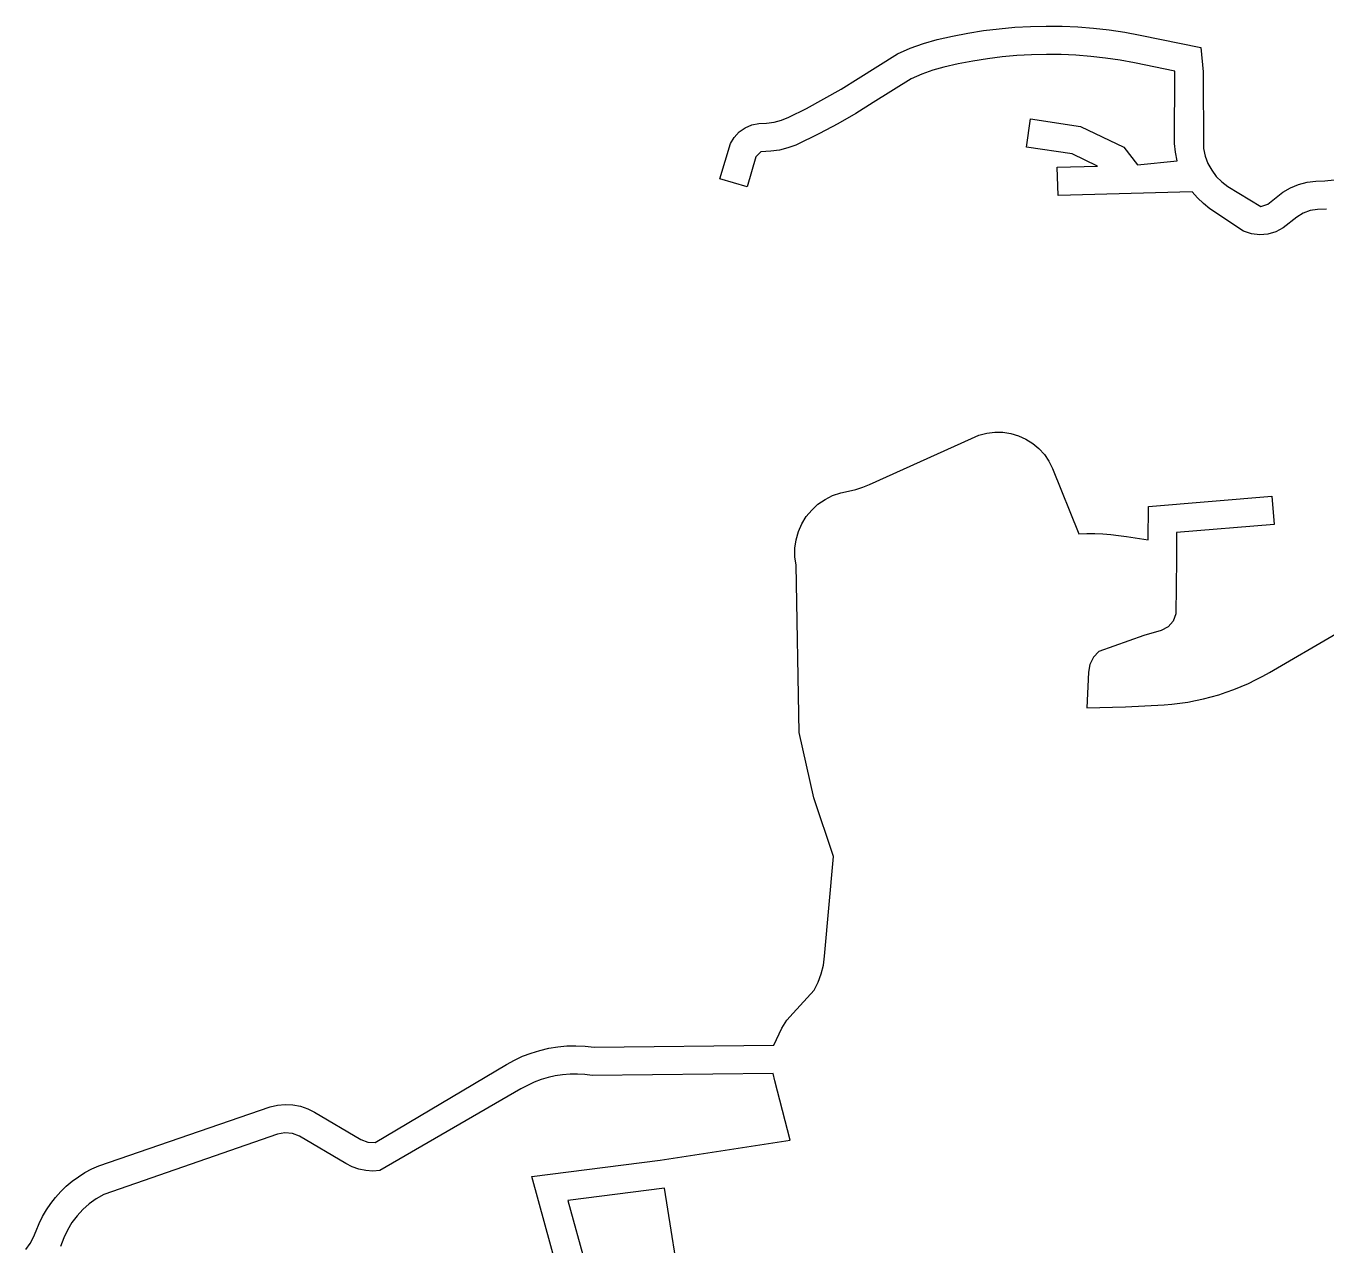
# Model space of a CAD drawing. Header units: millimetres. Extents: x 617751 to 636088, y 68402 to 77988.
# Drawn here: x 628659 to 628750.7, y 74066.6 to 74152.7 of the extents above; entities that cross this region are included whole.
import ezdxf

# ---------------------------------------------------------------- set-up
doc = ezdxf.new("R2010")
doc.units = ezdxf.units.MM
doc.header["$LTSCALE"] = 3
doc.header["$MEASUREMENT"] = 0
doc.layers.add('ALINHAMENTO PREDIAL', color=120, linetype='Continuous')

msp = doc.modelspace()

# ---------------------------------------------------------------- linework, layer by layer
at = {"layer": 'ALINHAMENTO PREDIAL'}
for points in [[(628750.786, 74139.737), (628750.143, 74139.722), (628749.625, 74139.641), (628749.134, 74139.459), (628748.69, 74139.182), (628747.733, 74138.425), (628747.217, 74138.144), (628746.655, 74137.975), (628746.069, 74137.927), (628745.487, 74138.002), (628744.933, 74138.196), (628742.562, 74139.773), (628742.106, 74140.131), (628741.688, 74140.533), (628741.31, 74140.973), (628731.846, 74140.699), (628731.788, 74142.698), (628734.624, 74142.78), (628732.838, 74143.639), (628729.611, 74144.122), (628729.907, 74146.1), (628733.432, 74145.572), (628736.487, 74144.104), (628737.448, 74142.862), (628740.243, 74143.144), (628740.119, 74143.753), (628740.06, 74144.372), (628740.074, 74149.483), (628737.246, 74150.053), (628736.22, 74150.242), (628735.187, 74150.396), (628734.149, 74150.515), (628733.109, 74150.599), (628732.066, 74150.647), (628731.022, 74150.659), (628729.978, 74150.636), (628728.935, 74150.577), (628727.895, 74150.483), (628726.859, 74150.353), (628725.828, 74150.189), (628724.803, 74149.989), (628723.786, 74149.755), (628723, 74149.533), (628722.229, 74149.262), (628721.477, 74148.942), (628718.811, 74147.255), (628717.567, 74146.492), (628716.302, 74145.765), (628715.017, 74145.074), (628713.344, 74144.255), (628712.771, 74144.055), (628712.182, 74143.912), (628711.581, 74143.828), (628710.882, 74143.795), (628710.522, 74143.439), (628709.903, 74141.318), (628707.983, 74141.878), (628708.732, 74144.361), (628708.992, 74144.805), (628709.34, 74145.185), (628709.759, 74145.484), (628710.231, 74145.69), (628710.735, 74145.792), (628711.266, 74145.81), (628711.807, 74145.877), (628712.336, 74146.014), (628712.841, 74146.219), (628714.095, 74146.848), (628715.33, 74147.513), (628716.546, 74148.211), (628717.741, 74148.945), (628720.514, 74150.7), (628721.421, 74151.093), (628722.353, 74151.426), (628723.304, 74151.696), (628724.387, 74151.945), (628725.479, 74152.158), (628726.577, 74152.334), (628727.681, 74152.471), (628728.789, 74152.572), (628729.899, 74152.634), (628731.011, 74152.659), (628732.123, 74152.646), (628733.234, 74152.595), (628734.343, 74152.506), (628735.448, 74152.379), (628736.548, 74152.215), (628737.642, 74152.014), (628741.916, 74151.152), (628742.09, 74149.433), (628742.104, 74144.008), (628742.227, 74143.476), (628742.422, 74142.967), (628742.685, 74142.488), (628743.011, 74142.051), (628743.394, 74141.662), (628743.827, 74141.33), (628746.154, 74139.927), (628746.641, 74140.104), (628747.704, 74140.935), (628748.24, 74141.248), (628748.814, 74141.485), (628749.414, 74141.643), (628750.031, 74141.719), (628750.673, 74141.733), (628751.33, 74141.816)], [(628750.786, 74139.737), (628750.143, 74139.722), (628749.625, 74139.641), (628749.134, 74139.459), (628748.69, 74139.182), (628747.733, 74138.425), (628747.217, 74138.144), (628746.655, 74137.975), (628746.069, 74137.927), (628745.487, 74138.002), (628744.933, 74138.196), (628742.562, 74139.773), (628742.106, 74140.131), (628741.688, 74140.533), (628741.31, 74140.973), (628731.846, 74140.699), (628731.788, 74142.698), (628734.624, 74142.78), (628732.838, 74143.639), (628729.611, 74144.122), (628729.907, 74146.1), (628733.432, 74145.572), (628736.487, 74144.104), (628737.448, 74142.862), (628740.243, 74143.144), (628740.119, 74143.753), (628740.06, 74144.372), (628740.074, 74149.483), (628737.246, 74150.053), (628736.22, 74150.242), (628735.187, 74150.396), (628734.149, 74150.515), (628733.109, 74150.599), (628732.066, 74150.647), (628731.022, 74150.659), (628729.978, 74150.636), (628728.935, 74150.577), (628727.895, 74150.483), (628726.859, 74150.353), (628725.828, 74150.189), (628724.803, 74149.989), (628723.786, 74149.755), (628723, 74149.533), (628722.229, 74149.262), (628721.477, 74148.942), (628718.811, 74147.255), (628717.567, 74146.492), (628716.302, 74145.765), (628715.017, 74145.074), (628713.344, 74144.255), (628712.771, 74144.055), (628712.182, 74143.912), (628711.581, 74143.828), (628710.882, 74143.795), (628710.522, 74143.439), (628709.903, 74141.318), (628707.983, 74141.878), (628708.732, 74144.361), (628708.992, 74144.805), (628709.34, 74145.185), (628709.759, 74145.484), (628710.231, 74145.69), (628710.735, 74145.792), (628711.266, 74145.81), (628711.807, 74145.877), (628712.336, 74146.014), (628712.841, 74146.219), (628714.095, 74146.848), (628715.33, 74147.513), (628716.546, 74148.211), (628717.741, 74148.945), (628720.514, 74150.7), (628721.421, 74151.093), (628722.353, 74151.426), (628723.304, 74151.696), (628724.387, 74151.945), (628725.479, 74152.158), (628726.577, 74152.334), (628727.681, 74152.471), (628728.789, 74152.572), (628729.899, 74152.634), (628731.011, 74152.659), (628732.123, 74152.646), (628733.234, 74152.595), (628734.343, 74152.506), (628735.448, 74152.379), (628736.548, 74152.215), (628737.642, 74152.014), (628741.916, 74151.152), (628742.09, 74149.433), (628742.104, 74144.008), (628742.227, 74143.476), (628742.422, 74142.967), (628742.685, 74142.488), (628743.011, 74142.051), (628743.394, 74141.662), (628743.827, 74141.33), (628746.154, 74139.927), (628746.641, 74140.104), (628747.704, 74140.935), (628748.24, 74141.248), (628748.814, 74141.485), (628749.414, 74141.643), (628750.031, 74141.719), (628750.673, 74141.733), (628751.33, 74141.816)], [(628750.786, 74139.737), (628750.143, 74139.722), (628749.625, 74139.641), (628749.134, 74139.459), (628748.69, 74139.182), (628747.733, 74138.425), (628747.217, 74138.144), (628746.655, 74137.975), (628746.069, 74137.927), (628745.487, 74138.002), (628744.933, 74138.196), (628742.562, 74139.773), (628742.106, 74140.131), (628741.688, 74140.533), (628741.31, 74140.973), (628731.846, 74140.699), (628731.788, 74142.698), (628734.624, 74142.78), (628732.838, 74143.639), (628729.611, 74144.122), (628729.907, 74146.1), (628733.432, 74145.572), (628736.487, 74144.104), (628737.448, 74142.862), (628740.243, 74143.144), (628740.119, 74143.753), (628740.06, 74144.372), (628740.074, 74149.483), (628737.246, 74150.053), (628736.22, 74150.242), (628735.187, 74150.396), (628734.149, 74150.515), (628733.109, 74150.599), (628732.066, 74150.647), (628731.022, 74150.659), (628729.978, 74150.636), (628728.935, 74150.577), (628727.895, 74150.483), (628726.859, 74150.353), (628725.828, 74150.189), (628724.803, 74149.989), (628723.786, 74149.755), (628723, 74149.533), (628722.229, 74149.262), (628721.477, 74148.942), (628718.811, 74147.255), (628717.567, 74146.492), (628716.302, 74145.765), (628715.017, 74145.074), (628713.344, 74144.255), (628712.771, 74144.055), (628712.182, 74143.912), (628711.581, 74143.828), (628710.882, 74143.795), (628710.522, 74143.439), (628709.903, 74141.318), (628707.983, 74141.878), (628708.732, 74144.361), (628708.992, 74144.805), (628709.34, 74145.185), (628709.759, 74145.484), (628710.231, 74145.69), (628710.735, 74145.792), (628711.266, 74145.81), (628711.807, 74145.877), (628712.336, 74146.014), (628712.841, 74146.219), (628714.095, 74146.848), (628715.33, 74147.513), (628716.546, 74148.211), (628717.741, 74148.945), (628720.514, 74150.7), (628721.421, 74151.093), (628722.353, 74151.426), (628723.304, 74151.696), (628724.387, 74151.945), (628725.479, 74152.158), (628726.577, 74152.334), (628727.681, 74152.471), (628728.789, 74152.572), (628729.899, 74152.634), (628731.011, 74152.659), (628732.123, 74152.646), (628733.234, 74152.595), (628734.343, 74152.506), (628735.448, 74152.379), (628736.548, 74152.215), (628737.642, 74152.014), (628741.916, 74151.152), (628742.09, 74149.433), (628742.104, 74144.008), (628742.227, 74143.476), (628742.422, 74142.967), (628742.685, 74142.488), (628743.011, 74142.051), (628743.394, 74141.662), (628743.827, 74141.33), (628746.154, 74139.927), (628746.641, 74140.104), (628747.704, 74140.935), (628748.24, 74141.248), (628748.814, 74141.485), (628749.414, 74141.643), (628750.031, 74141.719), (628750.673, 74141.733), (628751.33, 74141.816)], [(628750.786, 74139.737), (628750.143, 74139.722), (628749.625, 74139.641), (628749.134, 74139.459), (628748.69, 74139.182), (628747.733, 74138.425), (628747.217, 74138.144), (628746.655, 74137.975), (628746.069, 74137.927), (628745.487, 74138.002), (628744.933, 74138.196), (628742.562, 74139.773), (628742.106, 74140.131), (628741.688, 74140.533), (628741.31, 74140.973), (628731.846, 74140.699), (628731.788, 74142.698), (628734.624, 74142.78), (628732.838, 74143.639), (628729.611, 74144.122), (628729.907, 74146.1), (628733.432, 74145.572), (628736.487, 74144.104), (628737.448, 74142.862), (628740.243, 74143.144), (628740.119, 74143.753), (628740.06, 74144.372), (628740.074, 74149.483), (628737.246, 74150.053), (628736.22, 74150.242), (628735.187, 74150.396), (628734.149, 74150.515), (628733.109, 74150.599), (628732.066, 74150.647), (628731.022, 74150.659), (628729.978, 74150.636), (628728.935, 74150.577), (628727.895, 74150.483), (628726.859, 74150.353), (628725.828, 74150.189), (628724.803, 74149.989), (628723.786, 74149.755), (628723, 74149.533), (628722.229, 74149.262), (628721.477, 74148.942), (628718.811, 74147.255), (628717.567, 74146.492), (628716.302, 74145.765), (628715.017, 74145.074), (628713.344, 74144.255), (628712.771, 74144.055), (628712.182, 74143.912), (628711.581, 74143.828), (628710.882, 74143.795), (628710.522, 74143.439), (628709.903, 74141.318), (628707.983, 74141.878), (628708.732, 74144.361), (628708.992, 74144.805), (628709.34, 74145.185), (628709.759, 74145.484), (628710.231, 74145.69), (628710.735, 74145.792), (628711.266, 74145.81), (628711.807, 74145.877), (628712.336, 74146.014), (628712.841, 74146.219), (628714.095, 74146.848), (628715.33, 74147.513), (628716.546, 74148.211), (628717.741, 74148.945), (628720.514, 74150.7), (628721.421, 74151.093), (628722.353, 74151.426), (628723.304, 74151.696), (628724.387, 74151.945), (628725.479, 74152.158), (628726.577, 74152.334), (628727.681, 74152.471), (628728.789, 74152.572), (628729.899, 74152.634), (628731.011, 74152.659), (628732.123, 74152.646), (628733.234, 74152.595), (628734.343, 74152.506), (628735.448, 74152.379), (628736.548, 74152.215), (628737.642, 74152.014), (628741.916, 74151.152), (628742.09, 74149.433), (628742.104, 74144.008), (628742.227, 74143.476), (628742.422, 74142.967), (628742.685, 74142.488), (628743.011, 74142.051), (628743.394, 74141.662), (628743.827, 74141.33), (628746.154, 74139.927), (628746.641, 74140.104), (628747.704, 74140.935), (628748.24, 74141.248), (628748.814, 74141.485), (628749.414, 74141.643), (628750.031, 74141.719), (628750.673, 74141.733), (628751.33, 74141.816)], [(628750.786, 74139.737), (628750.143, 74139.722), (628749.625, 74139.641), (628749.134, 74139.459), (628748.69, 74139.182), (628747.733, 74138.425), (628747.217, 74138.144), (628746.655, 74137.975), (628746.069, 74137.927), (628745.487, 74138.002), (628744.933, 74138.196), (628742.562, 74139.773), (628742.106, 74140.131), (628741.688, 74140.533), (628741.31, 74140.973), (628731.846, 74140.699), (628731.788, 74142.698), (628734.624, 74142.78), (628732.838, 74143.639), (628729.611, 74144.122), (628729.907, 74146.1), (628733.432, 74145.572), (628736.487, 74144.104), (628737.448, 74142.862), (628740.243, 74143.144), (628740.119, 74143.753), (628740.06, 74144.372), (628740.074, 74149.483), (628737.246, 74150.053), (628736.22, 74150.242), (628735.187, 74150.396), (628734.149, 74150.515), (628733.109, 74150.599), (628732.066, 74150.647), (628731.022, 74150.659), (628729.978, 74150.636), (628728.935, 74150.577), (628727.895, 74150.483), (628726.859, 74150.353), (628725.828, 74150.189), (628724.803, 74149.989), (628723.786, 74149.755), (628723, 74149.533), (628722.229, 74149.262), (628721.477, 74148.942), (628718.811, 74147.255), (628717.567, 74146.492), (628716.302, 74145.765), (628715.017, 74145.074), (628713.344, 74144.255), (628712.771, 74144.055), (628712.182, 74143.912), (628711.581, 74143.828), (628710.882, 74143.795), (628710.522, 74143.439), (628709.903, 74141.318), (628707.983, 74141.878), (628708.732, 74144.361), (628708.992, 74144.805), (628709.34, 74145.185), (628709.759, 74145.484), (628710.231, 74145.69), (628710.735, 74145.792), (628711.266, 74145.81), (628711.807, 74145.877), (628712.336, 74146.014), (628712.841, 74146.219), (628714.095, 74146.848), (628715.33, 74147.513), (628716.546, 74148.211), (628717.741, 74148.945), (628720.514, 74150.7), (628721.421, 74151.093), (628722.353, 74151.426), (628723.304, 74151.696), (628724.387, 74151.945), (628725.479, 74152.158), (628726.577, 74152.334), (628727.681, 74152.471), (628728.789, 74152.572), (628729.899, 74152.634), (628731.011, 74152.659), (628732.123, 74152.646), (628733.234, 74152.595), (628734.343, 74152.506), (628735.448, 74152.379), (628736.548, 74152.215), (628737.642, 74152.014), (628741.916, 74151.152), (628742.09, 74149.433), (628742.104, 74144.008), (628742.227, 74143.476), (628742.422, 74142.967), (628742.685, 74142.488), (628743.011, 74142.051), (628743.394, 74141.662), (628743.827, 74141.33), (628746.154, 74139.927), (628746.641, 74140.104), (628747.704, 74140.935), (628748.24, 74141.248), (628748.814, 74141.485), (628749.414, 74141.643), (628750.031, 74141.719), (628750.673, 74141.733), (628751.33, 74141.816)], [(628750.786, 74139.737), (628750.143, 74139.722), (628749.625, 74139.641), (628749.134, 74139.459), (628748.69, 74139.182), (628747.733, 74138.425), (628747.217, 74138.144), (628746.655, 74137.975), (628746.069, 74137.927), (628745.487, 74138.002), (628744.933, 74138.196), (628742.562, 74139.773), (628742.106, 74140.131), (628741.688, 74140.533), (628741.31, 74140.973), (628731.846, 74140.699), (628731.788, 74142.698), (628734.624, 74142.78), (628732.838, 74143.639), (628729.611, 74144.122), (628729.907, 74146.1), (628733.432, 74145.572), (628736.487, 74144.104), (628737.448, 74142.862), (628740.243, 74143.144), (628740.119, 74143.753), (628740.06, 74144.372), (628740.074, 74149.483), (628737.246, 74150.053), (628736.22, 74150.242), (628735.187, 74150.396), (628734.149, 74150.515), (628733.109, 74150.599), (628732.066, 74150.647), (628731.022, 74150.659), (628729.978, 74150.636), (628728.935, 74150.577), (628727.895, 74150.483), (628726.859, 74150.353), (628725.828, 74150.189), (628724.803, 74149.989), (628723.786, 74149.755), (628723, 74149.533), (628722.229, 74149.262), (628721.477, 74148.942), (628718.811, 74147.255), (628717.567, 74146.492), (628716.302, 74145.765), (628715.017, 74145.074), (628713.344, 74144.255), (628712.771, 74144.055), (628712.182, 74143.912), (628711.581, 74143.828), (628710.882, 74143.795), (628710.522, 74143.439), (628709.903, 74141.318), (628707.983, 74141.878), (628708.732, 74144.361), (628708.992, 74144.805), (628709.34, 74145.185), (628709.759, 74145.484), (628710.231, 74145.69), (628710.735, 74145.792), (628711.266, 74145.81), (628711.807, 74145.877), (628712.336, 74146.014), (628712.841, 74146.219), (628714.095, 74146.848), (628715.33, 74147.513), (628716.546, 74148.211), (628717.741, 74148.945), (628720.514, 74150.7), (628721.421, 74151.093), (628722.353, 74151.426), (628723.304, 74151.696), (628724.387, 74151.945), (628725.479, 74152.158), (628726.577, 74152.334), (628727.681, 74152.471), (628728.789, 74152.572), (628729.899, 74152.634), (628731.011, 74152.659), (628732.123, 74152.646), (628733.234, 74152.595), (628734.343, 74152.506), (628735.448, 74152.379), (628736.548, 74152.215), (628737.642, 74152.014), (628741.916, 74151.152), (628742.09, 74149.433), (628742.104, 74144.008), (628742.227, 74143.476), (628742.422, 74142.967), (628742.685, 74142.488), (628743.011, 74142.051), (628743.394, 74141.662), (628743.827, 74141.33), (628746.154, 74139.927), (628746.641, 74140.104), (628747.704, 74140.935), (628748.24, 74141.248), (628748.814, 74141.485), (628749.414, 74141.643), (628750.031, 74141.719), (628750.673, 74141.733), (628751.33, 74141.816)], [(628750.786, 74139.737), (628750.143, 74139.722), (628749.625, 74139.641), (628749.134, 74139.459), (628748.69, 74139.182), (628747.733, 74138.425), (628747.217, 74138.144), (628746.655, 74137.975), (628746.069, 74137.927), (628745.487, 74138.002), (628744.933, 74138.196), (628742.562, 74139.773), (628742.106, 74140.131), (628741.688, 74140.533), (628741.31, 74140.973), (628731.846, 74140.699), (628731.788, 74142.698), (628734.624, 74142.78), (628732.838, 74143.639), (628729.611, 74144.122), (628729.907, 74146.1), (628733.432, 74145.572), (628736.487, 74144.104), (628737.448, 74142.862), (628740.243, 74143.144), (628740.119, 74143.753), (628740.06, 74144.372), (628740.074, 74149.483), (628737.246, 74150.053), (628736.22, 74150.242), (628735.187, 74150.396), (628734.149, 74150.515), (628733.109, 74150.599), (628732.066, 74150.647), (628731.022, 74150.659), (628729.978, 74150.636), (628728.935, 74150.577), (628727.895, 74150.483), (628726.859, 74150.353), (628725.828, 74150.189), (628724.803, 74149.989), (628723.786, 74149.755), (628723, 74149.533), (628722.229, 74149.262), (628721.477, 74148.942), (628718.811, 74147.255), (628717.567, 74146.492), (628716.302, 74145.765), (628715.017, 74145.074), (628713.344, 74144.255), (628712.771, 74144.055), (628712.182, 74143.912), (628711.581, 74143.828), (628710.882, 74143.795), (628710.522, 74143.439), (628709.903, 74141.318), (628707.983, 74141.878), (628708.732, 74144.361), (628708.992, 74144.805), (628709.34, 74145.185), (628709.759, 74145.484), (628710.231, 74145.69), (628710.735, 74145.792), (628711.266, 74145.81), (628711.807, 74145.877), (628712.336, 74146.014), (628712.841, 74146.219), (628714.095, 74146.848), (628715.33, 74147.513), (628716.546, 74148.211), (628717.741, 74148.945), (628720.514, 74150.7), (628721.421, 74151.093), (628722.353, 74151.426), (628723.304, 74151.696), (628724.387, 74151.945), (628725.479, 74152.158), (628726.577, 74152.334), (628727.681, 74152.471), (628728.789, 74152.572), (628729.899, 74152.634), (628731.011, 74152.659), (628732.123, 74152.646), (628733.234, 74152.595), (628734.343, 74152.506), (628735.448, 74152.379), (628736.548, 74152.215), (628737.642, 74152.014), (628741.916, 74151.152), (628742.09, 74149.433), (628742.104, 74144.008), (628742.227, 74143.476), (628742.422, 74142.967), (628742.685, 74142.488), (628743.011, 74142.051), (628743.394, 74141.662), (628743.827, 74141.33), (628746.154, 74139.927), (628746.641, 74140.104), (628747.704, 74140.935), (628748.24, 74141.248), (628748.814, 74141.485), (628749.414, 74141.643), (628750.031, 74141.719), (628750.673, 74141.733), (628751.33, 74141.816)], [(628750.786, 74139.737), (628750.143, 74139.722), (628749.625, 74139.641), (628749.134, 74139.459), (628748.69, 74139.182), (628747.733, 74138.425), (628747.217, 74138.144), (628746.655, 74137.975), (628746.069, 74137.927), (628745.487, 74138.002), (628744.933, 74138.196), (628742.562, 74139.773), (628742.106, 74140.131), (628741.688, 74140.533), (628741.31, 74140.973), (628731.846, 74140.699), (628731.788, 74142.698), (628734.624, 74142.78), (628732.838, 74143.639), (628729.611, 74144.122), (628729.907, 74146.1), (628733.432, 74145.572), (628736.487, 74144.104), (628737.448, 74142.862), (628740.243, 74143.144), (628740.119, 74143.753), (628740.06, 74144.372), (628740.074, 74149.483), (628737.246, 74150.053), (628736.22, 74150.242), (628735.187, 74150.396), (628734.149, 74150.515), (628733.109, 74150.599), (628732.066, 74150.647), (628731.022, 74150.659), (628729.978, 74150.636), (628728.935, 74150.577), (628727.895, 74150.483), (628726.859, 74150.353), (628725.828, 74150.189), (628724.803, 74149.989), (628723.786, 74149.755), (628723, 74149.533), (628722.229, 74149.262), (628721.477, 74148.942), (628718.811, 74147.255), (628717.567, 74146.492), (628716.302, 74145.765), (628715.017, 74145.074), (628713.344, 74144.255), (628712.771, 74144.055), (628712.182, 74143.912), (628711.581, 74143.828), (628710.882, 74143.795), (628710.522, 74143.439), (628709.903, 74141.318), (628707.983, 74141.878), (628708.732, 74144.361), (628708.992, 74144.805), (628709.34, 74145.185), (628709.759, 74145.484), (628710.231, 74145.69), (628710.735, 74145.792), (628711.266, 74145.81), (628711.807, 74145.877), (628712.336, 74146.014), (628712.841, 74146.219), (628714.095, 74146.848), (628715.33, 74147.513), (628716.546, 74148.211), (628717.741, 74148.945), (628720.514, 74150.7), (628721.421, 74151.093), (628722.353, 74151.426), (628723.304, 74151.696), (628724.387, 74151.945), (628725.479, 74152.158), (628726.577, 74152.334), (628727.681, 74152.471), (628728.789, 74152.572), (628729.899, 74152.634), (628731.011, 74152.659), (628732.123, 74152.646), (628733.234, 74152.595), (628734.343, 74152.506), (628735.448, 74152.379), (628736.548, 74152.215), (628737.642, 74152.014), (628741.916, 74151.152), (628742.09, 74149.433), (628742.104, 74144.008), (628742.227, 74143.476), (628742.422, 74142.967), (628742.685, 74142.488), (628743.011, 74142.051), (628743.394, 74141.662), (628743.827, 74141.33), (628746.154, 74139.927), (628746.641, 74140.104), (628747.704, 74140.935), (628748.24, 74141.248), (628748.814, 74141.485), (628749.414, 74141.643), (628750.031, 74141.719), (628750.673, 74141.733), (628751.33, 74141.816)], [(628659.03, 74066.37), (628659.316, 74066.783), (628659.559, 74067.224), (628659.755, 74067.687), (628659.96, 74068.193), (628660.199, 74068.684), (628660.472, 74069.157), (628660.777, 74069.609), (628661.113, 74070.04), (628661.478, 74070.446), (628661.87, 74070.825), (628662.288, 74071.177), (628662.729, 74071.499), (628663.192, 74071.789), (628663.673, 74072.047), (628664.171, 74072.27), (628676.253, 74076.423), (628676.781, 74076.545), (628677.322, 74076.593), (628677.863, 74076.567), (628678.396, 74076.466), (628678.91, 74076.292), (628679.395, 74076.049), (628682.657, 74074.11), (628683.143, 74073.931), (628683.66, 74073.903), (628692.924, 74079.408), (628693.488, 74079.717), (628694.071, 74079.988), (628694.672, 74080.218), (628695.287, 74080.407), (628695.913, 74080.554), (628696.548, 74080.658), (628697.189, 74080.718), (628697.832, 74080.735), (628698.474, 74080.708), (628699.114, 74080.638), (628711.801, 74080.772), (628712.357, 74081.983), (628712.72, 74082.528), (628713.152, 74083.021), (628714.634, 74084.646), (628714.913, 74085.215), (628715.131, 74085.809), (628715.285, 74086.424), (628715.374, 74087.051), (628715.996, 74094.07), (628714.611, 74098.219), (628713.589, 74102.829), (628713.367, 74114.627), (628713.281, 74115.222), (628713.279, 74115.823), (628713.359, 74116.418), (628713.522, 74116.997), (628713.764, 74117.547), (628714.079, 74118.059), (628714.463, 74118.521), (628714.907, 74118.926), (628715.403, 74119.266), (628715.941, 74119.533), (628716.511, 74119.723), (628717.061, 74119.839), (628717.568, 74119.969), (628718.064, 74120.132), (628718.549, 74120.329), (628725.735, 74123.566), (628726.259, 74123.791), (628726.81, 74123.941), (628727.376, 74124.015), (628727.947, 74124.009), (628728.511, 74123.925), (628729.059, 74123.763), (628729.579, 74123.528), (628730.061, 74123.223), (628730.497, 74122.854), (628730.878, 74122.429), (628731.196, 74121.955), (628731.446, 74121.442), (628733.306, 74116.839), (628733.869, 74116.856), (628734.433, 74116.855), (628734.995, 74116.834), (628735.557, 74116.793), (628736.117, 74116.734), (628736.675, 74116.655), (628738.199, 74116.413), (628738.215, 74118.772), (628746.923, 74119.49), (628747.087, 74117.497), (628740.203, 74116.929), (628740.19, 74115.056), (628740.156, 74111.196), (628739.974, 74110.681), (628739.613, 74110.27), (628739.125, 74110.023), (628737.907, 74109.677), (628734.71, 74108.544), (628734.341, 74108.131), (628734.097, 74107.634), (628733.996, 74107.089), (628733.878, 74104.57), (628736.602, 74104.634), (628739.322, 74104.779), (628739.881, 74104.827), (628740.439, 74104.893), (628740.994, 74104.977), (628741.546, 74105.08), (628742.095, 74105.2), (628742.639, 74105.338), (628743.179, 74105.494), (628743.713, 74105.667), (628744.241, 74105.858), (628744.763, 74106.066), (628745.277, 74106.291), (628745.784, 74106.533), (628746.283, 74106.791), (628746.773, 74107.065), (628751.441, 74109.778)], [(628659.03, 74066.37), (628659.316, 74066.783), (628659.559, 74067.224), (628659.755, 74067.687), (628659.96, 74068.193), (628660.199, 74068.684), (628660.472, 74069.157), (628660.777, 74069.609), (628661.113, 74070.04), (628661.478, 74070.446), (628661.87, 74070.825), (628662.288, 74071.177), (628662.729, 74071.499), (628663.192, 74071.789), (628663.673, 74072.047), (628664.171, 74072.27), (628676.253, 74076.423), (628676.781, 74076.545), (628677.322, 74076.593), (628677.863, 74076.567), (628678.396, 74076.466), (628678.91, 74076.292), (628679.395, 74076.049), (628682.657, 74074.11), (628683.143, 74073.931), (628683.66, 74073.903), (628692.924, 74079.408), (628693.488, 74079.717), (628694.071, 74079.988), (628694.672, 74080.218), (628695.287, 74080.407), (628695.913, 74080.554), (628696.548, 74080.658), (628697.189, 74080.718), (628697.832, 74080.735), (628698.474, 74080.708), (628699.114, 74080.638), (628711.801, 74080.772), (628712.357, 74081.983), (628712.72, 74082.528), (628713.152, 74083.021), (628714.634, 74084.646), (628714.913, 74085.215), (628715.131, 74085.809), (628715.285, 74086.424), (628715.374, 74087.051), (628715.996, 74094.07), (628714.611, 74098.219), (628713.589, 74102.829), (628713.367, 74114.627), (628713.281, 74115.222), (628713.279, 74115.823), (628713.359, 74116.418), (628713.522, 74116.997), (628713.764, 74117.547), (628714.079, 74118.059), (628714.463, 74118.521), (628714.907, 74118.926), (628715.403, 74119.266), (628715.941, 74119.533), (628716.511, 74119.723), (628717.061, 74119.839), (628717.568, 74119.969), (628718.064, 74120.132), (628718.549, 74120.329), (628725.735, 74123.566), (628726.259, 74123.791), (628726.81, 74123.941), (628727.376, 74124.015), (628727.947, 74124.009), (628728.511, 74123.925), (628729.059, 74123.763), (628729.579, 74123.528), (628730.061, 74123.223), (628730.497, 74122.854), (628730.878, 74122.429), (628731.196, 74121.955), (628731.446, 74121.442), (628733.306, 74116.839), (628733.869, 74116.856), (628734.433, 74116.855), (628734.995, 74116.834), (628735.557, 74116.793), (628736.117, 74116.734), (628736.675, 74116.655), (628738.199, 74116.413), (628738.215, 74118.772), (628746.923, 74119.49), (628747.087, 74117.497), (628740.203, 74116.929), (628740.19, 74115.056), (628740.156, 74111.196), (628739.974, 74110.681), (628739.613, 74110.27), (628739.125, 74110.023), (628737.907, 74109.677), (628734.71, 74108.544), (628734.341, 74108.131), (628734.097, 74107.634), (628733.996, 74107.089), (628733.878, 74104.57), (628736.602, 74104.634), (628739.322, 74104.779), (628739.881, 74104.827), (628740.439, 74104.893), (628740.994, 74104.977), (628741.546, 74105.08), (628742.095, 74105.2), (628742.639, 74105.338), (628743.179, 74105.494), (628743.713, 74105.667), (628744.241, 74105.858), (628744.763, 74106.066), (628745.277, 74106.291), (628745.784, 74106.533), (628746.283, 74106.791), (628746.773, 74107.065), (628751.441, 74109.778)], [(628659.03, 74066.37), (628659.316, 74066.783), (628659.559, 74067.224), (628659.755, 74067.687), (628659.96, 74068.193), (628660.199, 74068.684), (628660.472, 74069.157), (628660.777, 74069.609), (628661.113, 74070.04), (628661.478, 74070.446), (628661.87, 74070.825), (628662.288, 74071.177), (628662.729, 74071.499), (628663.192, 74071.789), (628663.673, 74072.047), (628664.171, 74072.27), (628676.253, 74076.423), (628676.781, 74076.545), (628677.322, 74076.593), (628677.863, 74076.567), (628678.396, 74076.466), (628678.91, 74076.292), (628679.395, 74076.049), (628682.657, 74074.11), (628683.143, 74073.931), (628683.66, 74073.903), (628692.924, 74079.408), (628693.488, 74079.717), (628694.071, 74079.988), (628694.672, 74080.218), (628695.287, 74080.407), (628695.913, 74080.554), (628696.548, 74080.658), (628697.189, 74080.718), (628697.832, 74080.735), (628698.474, 74080.708), (628699.114, 74080.638), (628711.801, 74080.772), (628712.357, 74081.983), (628712.72, 74082.528), (628713.152, 74083.021), (628714.634, 74084.646), (628714.913, 74085.215), (628715.131, 74085.809), (628715.285, 74086.424), (628715.374, 74087.051), (628715.996, 74094.07), (628714.611, 74098.219), (628713.589, 74102.829), (628713.367, 74114.627), (628713.281, 74115.222), (628713.279, 74115.823), (628713.359, 74116.418), (628713.522, 74116.997), (628713.764, 74117.547), (628714.079, 74118.059), (628714.463, 74118.521), (628714.907, 74118.926), (628715.403, 74119.266), (628715.941, 74119.533), (628716.511, 74119.723), (628717.061, 74119.839), (628717.568, 74119.969), (628718.064, 74120.132), (628718.549, 74120.329), (628725.735, 74123.566), (628726.259, 74123.791), (628726.81, 74123.941), (628727.376, 74124.015), (628727.947, 74124.009), (628728.511, 74123.925), (628729.059, 74123.763), (628729.579, 74123.528), (628730.061, 74123.223), (628730.497, 74122.854), (628730.878, 74122.429), (628731.196, 74121.955), (628731.446, 74121.442), (628733.306, 74116.839), (628733.869, 74116.856), (628734.433, 74116.855), (628734.995, 74116.834), (628735.557, 74116.793), (628736.117, 74116.734), (628736.675, 74116.655), (628738.199, 74116.413), (628738.215, 74118.772), (628746.923, 74119.49), (628747.087, 74117.497), (628740.203, 74116.929), (628740.19, 74115.056), (628740.156, 74111.196), (628739.974, 74110.681), (628739.613, 74110.27), (628739.125, 74110.023), (628737.907, 74109.677), (628734.71, 74108.544), (628734.341, 74108.131), (628734.097, 74107.634), (628733.996, 74107.089), (628733.878, 74104.57), (628736.602, 74104.634), (628739.322, 74104.779), (628739.881, 74104.827), (628740.439, 74104.893), (628740.994, 74104.977), (628741.546, 74105.08), (628742.095, 74105.2), (628742.639, 74105.338), (628743.179, 74105.494), (628743.713, 74105.667), (628744.241, 74105.858), (628744.763, 74106.066), (628745.277, 74106.291), (628745.784, 74106.533), (628746.283, 74106.791), (628746.773, 74107.065), (628751.441, 74109.778)], [(628659.03, 74066.37), (628659.316, 74066.783), (628659.559, 74067.224), (628659.755, 74067.687), (628659.96, 74068.193), (628660.199, 74068.684), (628660.472, 74069.157), (628660.777, 74069.609), (628661.113, 74070.04), (628661.478, 74070.446), (628661.87, 74070.825), (628662.288, 74071.177), (628662.729, 74071.499), (628663.192, 74071.789), (628663.673, 74072.047), (628664.171, 74072.27), (628676.253, 74076.423), (628676.781, 74076.545), (628677.322, 74076.593), (628677.863, 74076.567), (628678.396, 74076.466), (628678.91, 74076.292), (628679.395, 74076.049), (628682.657, 74074.11), (628683.143, 74073.931), (628683.66, 74073.903), (628692.924, 74079.408), (628693.488, 74079.717), (628694.071, 74079.988), (628694.672, 74080.218), (628695.287, 74080.407), (628695.913, 74080.554), (628696.548, 74080.658), (628697.189, 74080.718), (628697.832, 74080.735), (628698.474, 74080.708), (628699.114, 74080.638), (628711.801, 74080.772), (628712.357, 74081.983), (628712.72, 74082.528), (628713.152, 74083.021), (628714.634, 74084.646), (628714.913, 74085.215), (628715.131, 74085.809), (628715.285, 74086.424), (628715.374, 74087.051), (628715.996, 74094.07), (628714.611, 74098.219), (628713.589, 74102.829), (628713.367, 74114.627), (628713.281, 74115.222), (628713.279, 74115.823), (628713.359, 74116.418), (628713.522, 74116.997), (628713.764, 74117.547), (628714.079, 74118.059), (628714.463, 74118.521), (628714.907, 74118.926), (628715.403, 74119.266), (628715.941, 74119.533), (628716.511, 74119.723), (628717.061, 74119.839), (628717.568, 74119.969), (628718.064, 74120.132), (628718.549, 74120.329), (628725.735, 74123.566), (628726.259, 74123.791), (628726.81, 74123.941), (628727.376, 74124.015), (628727.947, 74124.009), (628728.511, 74123.925), (628729.059, 74123.763), (628729.579, 74123.528), (628730.061, 74123.223), (628730.497, 74122.854), (628730.878, 74122.429), (628731.196, 74121.955), (628731.446, 74121.442), (628733.306, 74116.839), (628733.869, 74116.856), (628734.433, 74116.855), (628734.995, 74116.834), (628735.557, 74116.793), (628736.117, 74116.734), (628736.675, 74116.655), (628738.199, 74116.413), (628738.215, 74118.772), (628746.923, 74119.49), (628747.087, 74117.497), (628740.203, 74116.929), (628740.19, 74115.056), (628740.156, 74111.196), (628739.974, 74110.681), (628739.613, 74110.27), (628739.125, 74110.023), (628737.907, 74109.677), (628734.71, 74108.544), (628734.341, 74108.131), (628734.097, 74107.634), (628733.996, 74107.089), (628733.878, 74104.57), (628736.602, 74104.634), (628739.322, 74104.779), (628739.881, 74104.827), (628740.439, 74104.893), (628740.994, 74104.977), (628741.546, 74105.08), (628742.095, 74105.2), (628742.639, 74105.338), (628743.179, 74105.494), (628743.713, 74105.667), (628744.241, 74105.858), (628744.763, 74106.066), (628745.277, 74106.291), (628745.784, 74106.533), (628746.283, 74106.791), (628746.773, 74107.065), (628751.441, 74109.778)], [(628659.03, 74066.37), (628659.316, 74066.783), (628659.559, 74067.224), (628659.755, 74067.687), (628659.96, 74068.193), (628660.199, 74068.684), (628660.472, 74069.157), (628660.777, 74069.609), (628661.113, 74070.04), (628661.478, 74070.446), (628661.87, 74070.825), (628662.288, 74071.177), (628662.729, 74071.499), (628663.192, 74071.789), (628663.673, 74072.047), (628664.171, 74072.27), (628676.253, 74076.423), (628676.781, 74076.545), (628677.322, 74076.593), (628677.863, 74076.567), (628678.396, 74076.466), (628678.91, 74076.292), (628679.395, 74076.049), (628682.657, 74074.11), (628683.143, 74073.931), (628683.66, 74073.903), (628692.924, 74079.408), (628693.488, 74079.717), (628694.071, 74079.988), (628694.672, 74080.218), (628695.287, 74080.407), (628695.913, 74080.554), (628696.548, 74080.658), (628697.189, 74080.718), (628697.832, 74080.735), (628698.474, 74080.708), (628699.114, 74080.638), (628711.801, 74080.772), (628712.357, 74081.983), (628712.72, 74082.528), (628713.152, 74083.021), (628714.634, 74084.646), (628714.913, 74085.215), (628715.131, 74085.809), (628715.285, 74086.424), (628715.374, 74087.051), (628715.996, 74094.07), (628714.611, 74098.219), (628713.589, 74102.829), (628713.367, 74114.627), (628713.281, 74115.222), (628713.279, 74115.823), (628713.359, 74116.418), (628713.522, 74116.997), (628713.764, 74117.547), (628714.079, 74118.059), (628714.463, 74118.521), (628714.907, 74118.926), (628715.403, 74119.266), (628715.941, 74119.533), (628716.511, 74119.723), (628717.061, 74119.839), (628717.568, 74119.969), (628718.064, 74120.132), (628718.549, 74120.329), (628725.735, 74123.566), (628726.259, 74123.791), (628726.81, 74123.941), (628727.376, 74124.015), (628727.947, 74124.009), (628728.511, 74123.925), (628729.059, 74123.763), (628729.579, 74123.528), (628730.061, 74123.223), (628730.497, 74122.854), (628730.878, 74122.429), (628731.196, 74121.955), (628731.446, 74121.442), (628733.306, 74116.839), (628733.869, 74116.856), (628734.433, 74116.855), (628734.995, 74116.834), (628735.557, 74116.793), (628736.117, 74116.734), (628736.675, 74116.655), (628738.199, 74116.413), (628738.215, 74118.772), (628746.923, 74119.49), (628747.087, 74117.497), (628740.203, 74116.929), (628740.19, 74115.056), (628740.156, 74111.196), (628739.974, 74110.681), (628739.613, 74110.27), (628739.125, 74110.023), (628737.907, 74109.677), (628734.71, 74108.544), (628734.341, 74108.131), (628734.097, 74107.634), (628733.996, 74107.089), (628733.878, 74104.57), (628736.602, 74104.634), (628739.322, 74104.779), (628739.881, 74104.827), (628740.439, 74104.893), (628740.994, 74104.977), (628741.546, 74105.08), (628742.095, 74105.2), (628742.639, 74105.338), (628743.179, 74105.494), (628743.713, 74105.667), (628744.241, 74105.858), (628744.763, 74106.066), (628745.277, 74106.291), (628745.784, 74106.533), (628746.283, 74106.791), (628746.773, 74107.065), (628751.441, 74109.778)], [(628659.03, 74066.37), (628659.316, 74066.783), (628659.559, 74067.224), (628659.755, 74067.687), (628659.96, 74068.193), (628660.199, 74068.684), (628660.472, 74069.157), (628660.777, 74069.609), (628661.113, 74070.04), (628661.478, 74070.446), (628661.87, 74070.825), (628662.288, 74071.177), (628662.729, 74071.499), (628663.192, 74071.789), (628663.673, 74072.047), (628664.171, 74072.27), (628676.253, 74076.423), (628676.781, 74076.545), (628677.322, 74076.593), (628677.863, 74076.567), (628678.396, 74076.466), (628678.91, 74076.292), (628679.395, 74076.049), (628682.657, 74074.11), (628683.143, 74073.931), (628683.66, 74073.903), (628692.924, 74079.408), (628693.488, 74079.717), (628694.071, 74079.988), (628694.672, 74080.218), (628695.287, 74080.407), (628695.913, 74080.554), (628696.548, 74080.658), (628697.189, 74080.718), (628697.832, 74080.735), (628698.474, 74080.708), (628699.114, 74080.638), (628711.801, 74080.772), (628712.357, 74081.983), (628712.72, 74082.528), (628713.152, 74083.021), (628714.634, 74084.646), (628714.913, 74085.215), (628715.131, 74085.809), (628715.285, 74086.424), (628715.374, 74087.051), (628715.996, 74094.07), (628714.611, 74098.219), (628713.589, 74102.829), (628713.367, 74114.627), (628713.281, 74115.222), (628713.279, 74115.823), (628713.359, 74116.418), (628713.522, 74116.997), (628713.764, 74117.547), (628714.079, 74118.059), (628714.463, 74118.521), (628714.907, 74118.926), (628715.403, 74119.266), (628715.941, 74119.533), (628716.511, 74119.723), (628717.061, 74119.839), (628717.568, 74119.969), (628718.064, 74120.132), (628718.549, 74120.329), (628725.735, 74123.566), (628726.259, 74123.791), (628726.81, 74123.941), (628727.376, 74124.015), (628727.947, 74124.009), (628728.511, 74123.925), (628729.059, 74123.763), (628729.579, 74123.528), (628730.061, 74123.223), (628730.497, 74122.854), (628730.878, 74122.429), (628731.196, 74121.955), (628731.446, 74121.442), (628733.306, 74116.839), (628733.869, 74116.856), (628734.433, 74116.855), (628734.995, 74116.834), (628735.557, 74116.793), (628736.117, 74116.734), (628736.675, 74116.655), (628738.199, 74116.413), (628738.215, 74118.772), (628746.923, 74119.49), (628747.087, 74117.497), (628740.203, 74116.929), (628740.19, 74115.056), (628740.156, 74111.196), (628739.974, 74110.681), (628739.613, 74110.27), (628739.125, 74110.023), (628737.907, 74109.677), (628734.71, 74108.544), (628734.341, 74108.131), (628734.097, 74107.634), (628733.996, 74107.089), (628733.878, 74104.57), (628736.602, 74104.634), (628739.322, 74104.779), (628739.881, 74104.827), (628740.439, 74104.893), (628740.994, 74104.977), (628741.546, 74105.08), (628742.095, 74105.2), (628742.639, 74105.338), (628743.179, 74105.494), (628743.713, 74105.667), (628744.241, 74105.858), (628744.763, 74106.066), (628745.277, 74106.291), (628745.784, 74106.533), (628746.283, 74106.791), (628746.773, 74107.065), (628751.441, 74109.778)], [(628659.03, 74066.37), (628659.316, 74066.783), (628659.559, 74067.224), (628659.755, 74067.687), (628659.96, 74068.193), (628660.199, 74068.684), (628660.472, 74069.157), (628660.777, 74069.609), (628661.113, 74070.04), (628661.478, 74070.446), (628661.87, 74070.825), (628662.288, 74071.177), (628662.729, 74071.499), (628663.192, 74071.789), (628663.673, 74072.047), (628664.171, 74072.27), (628676.253, 74076.423), (628676.781, 74076.545), (628677.322, 74076.593), (628677.863, 74076.567), (628678.396, 74076.466), (628678.91, 74076.292), (628679.395, 74076.049), (628682.657, 74074.11), (628683.143, 74073.931), (628683.66, 74073.903), (628692.924, 74079.408), (628693.488, 74079.717), (628694.071, 74079.988), (628694.672, 74080.218), (628695.287, 74080.407), (628695.913, 74080.554), (628696.548, 74080.658), (628697.189, 74080.718), (628697.832, 74080.735), (628698.474, 74080.708), (628699.114, 74080.638), (628711.801, 74080.772), (628712.357, 74081.983), (628712.72, 74082.528), (628713.152, 74083.021), (628714.634, 74084.646), (628714.913, 74085.215), (628715.131, 74085.809), (628715.285, 74086.424), (628715.374, 74087.051), (628715.996, 74094.07), (628714.611, 74098.219), (628713.589, 74102.829), (628713.367, 74114.627), (628713.281, 74115.222), (628713.279, 74115.823), (628713.359, 74116.418), (628713.522, 74116.997), (628713.764, 74117.547), (628714.079, 74118.059), (628714.463, 74118.521), (628714.907, 74118.926), (628715.403, 74119.266), (628715.941, 74119.533), (628716.511, 74119.723), (628717.061, 74119.839), (628717.568, 74119.969), (628718.064, 74120.132), (628718.549, 74120.329), (628725.735, 74123.566), (628726.259, 74123.791), (628726.81, 74123.941), (628727.376, 74124.015), (628727.947, 74124.009), (628728.511, 74123.925), (628729.059, 74123.763), (628729.579, 74123.528), (628730.061, 74123.223), (628730.497, 74122.854), (628730.878, 74122.429), (628731.196, 74121.955), (628731.446, 74121.442), (628733.306, 74116.839), (628733.869, 74116.856), (628734.433, 74116.855), (628734.995, 74116.834), (628735.557, 74116.793), (628736.117, 74116.734), (628736.675, 74116.655), (628738.199, 74116.413), (628738.215, 74118.772), (628746.923, 74119.49), (628747.087, 74117.497), (628740.203, 74116.929), (628740.19, 74115.056), (628740.156, 74111.196), (628739.974, 74110.681), (628739.613, 74110.27), (628739.125, 74110.023), (628737.907, 74109.677), (628734.71, 74108.544), (628734.341, 74108.131), (628734.097, 74107.634), (628733.996, 74107.089), (628733.878, 74104.57), (628736.602, 74104.634), (628739.322, 74104.779), (628739.881, 74104.827), (628740.439, 74104.893), (628740.994, 74104.977), (628741.546, 74105.08), (628742.095, 74105.2), (628742.639, 74105.338), (628743.179, 74105.494), (628743.713, 74105.667), (628744.241, 74105.858), (628744.763, 74106.066), (628745.277, 74106.291), (628745.784, 74106.533), (628746.283, 74106.791), (628746.773, 74107.065), (628751.441, 74109.778)], [(628659.03, 74066.37), (628659.316, 74066.783), (628659.559, 74067.224), (628659.755, 74067.687), (628659.96, 74068.193), (628660.199, 74068.684), (628660.472, 74069.157), (628660.777, 74069.609), (628661.113, 74070.04), (628661.478, 74070.446), (628661.87, 74070.825), (628662.288, 74071.177), (628662.729, 74071.499), (628663.192, 74071.789), (628663.673, 74072.047), (628664.171, 74072.27), (628676.253, 74076.423), (628676.781, 74076.545), (628677.322, 74076.593), (628677.863, 74076.567), (628678.396, 74076.466), (628678.91, 74076.292), (628679.395, 74076.049), (628682.657, 74074.11), (628683.143, 74073.931), (628683.66, 74073.903), (628692.924, 74079.408), (628693.488, 74079.717), (628694.071, 74079.988), (628694.672, 74080.218), (628695.287, 74080.407), (628695.913, 74080.554), (628696.548, 74080.658), (628697.189, 74080.718), (628697.832, 74080.735), (628698.474, 74080.708), (628699.114, 74080.638), (628711.801, 74080.772), (628712.357, 74081.983), (628712.72, 74082.528), (628713.152, 74083.021), (628714.634, 74084.646), (628714.913, 74085.215), (628715.131, 74085.809), (628715.285, 74086.424), (628715.374, 74087.051), (628715.996, 74094.07), (628714.611, 74098.219), (628713.589, 74102.829), (628713.367, 74114.627), (628713.281, 74115.222), (628713.279, 74115.823), (628713.359, 74116.418), (628713.522, 74116.997), (628713.764, 74117.547), (628714.079, 74118.059), (628714.463, 74118.521), (628714.907, 74118.926), (628715.403, 74119.266), (628715.941, 74119.533), (628716.511, 74119.723), (628717.061, 74119.839), (628717.568, 74119.969), (628718.064, 74120.132), (628718.549, 74120.329), (628725.735, 74123.566), (628726.259, 74123.791), (628726.81, 74123.941), (628727.376, 74124.015), (628727.947, 74124.009), (628728.511, 74123.925), (628729.059, 74123.763), (628729.579, 74123.528), (628730.061, 74123.223), (628730.497, 74122.854), (628730.878, 74122.429), (628731.196, 74121.955), (628731.446, 74121.442), (628733.306, 74116.839), (628733.869, 74116.856), (628734.433, 74116.855), (628734.995, 74116.834), (628735.557, 74116.793), (628736.117, 74116.734), (628736.675, 74116.655), (628738.199, 74116.413), (628738.215, 74118.772), (628746.923, 74119.49), (628747.087, 74117.497), (628740.203, 74116.929), (628740.19, 74115.056), (628740.156, 74111.196), (628739.974, 74110.681), (628739.613, 74110.27), (628739.125, 74110.023), (628737.907, 74109.677), (628734.71, 74108.544), (628734.341, 74108.131), (628734.097, 74107.634), (628733.996, 74107.089), (628733.878, 74104.57), (628736.602, 74104.634), (628739.322, 74104.779), (628739.881, 74104.827), (628740.439, 74104.893), (628740.994, 74104.977), (628741.546, 74105.08), (628742.095, 74105.2), (628742.639, 74105.338), (628743.179, 74105.494), (628743.713, 74105.667), (628744.241, 74105.858), (628744.763, 74106.066), (628745.277, 74106.291), (628745.784, 74106.533), (628746.283, 74106.791), (628746.773, 74107.065), (628751.441, 74109.778)], [(628696.538, 74064.911), (628694.718, 74071.506), (628703.775, 74072.66), (628712.948, 74074.069), (628711.853, 74078.27), (628711.751, 74078.771), (628698.971, 74078.636), (628698.454, 74078.703), (628697.933, 74078.734), (628697.411, 74078.727), (628696.89, 74078.685), (628696.375, 74078.606), (628695.865, 74078.492), (628695.365, 74078.342), (628694.877, 74078.157), (628694.403, 74077.939), (628693.945, 74077.688), (628684.002, 74071.93), (628683.501, 74071.895), (628682.999, 74071.928), (628682.507, 74072.028), (628682.032, 74072.193), (628681.584, 74072.42), (628678.319, 74074.361), (628677.822, 74074.547), (628677.294, 74074.591), (628676.774, 74074.489), (628664.512, 74070.23), (628663.987, 74069.932), (628663.495, 74069.582), (628663.042, 74069.183), (628662.633, 74068.739), (628662.271, 74068.255), (628661.961, 74067.737), (628661.706, 74067.19), (628661.457, 74066.565)], [(628696.538, 74064.911), (628694.718, 74071.506), (628703.775, 74072.66), (628712.948, 74074.069), (628711.853, 74078.27), (628711.751, 74078.771), (628698.971, 74078.636), (628698.454, 74078.703), (628697.933, 74078.734), (628697.411, 74078.727), (628696.89, 74078.685), (628696.375, 74078.606), (628695.865, 74078.492), (628695.365, 74078.342), (628694.877, 74078.157), (628694.403, 74077.939), (628693.945, 74077.688), (628684.002, 74071.93), (628683.501, 74071.895), (628682.999, 74071.928), (628682.507, 74072.028), (628682.032, 74072.193), (628681.584, 74072.42), (628678.319, 74074.361), (628677.822, 74074.547), (628677.294, 74074.591), (628676.774, 74074.489), (628664.512, 74070.23), (628663.987, 74069.932), (628663.495, 74069.582), (628663.042, 74069.183), (628662.633, 74068.739), (628662.271, 74068.255), (628661.961, 74067.737), (628661.706, 74067.19), (628661.457, 74066.565)], [(628696.538, 74064.911), (628694.718, 74071.506), (628703.775, 74072.66), (628712.948, 74074.069), (628711.853, 74078.27), (628711.751, 74078.771), (628698.971, 74078.636), (628698.454, 74078.703), (628697.933, 74078.734), (628697.411, 74078.727), (628696.89, 74078.685), (628696.375, 74078.606), (628695.865, 74078.492), (628695.365, 74078.342), (628694.877, 74078.157), (628694.403, 74077.939), (628693.945, 74077.688), (628684.002, 74071.93), (628683.501, 74071.895), (628682.999, 74071.928), (628682.507, 74072.028), (628682.032, 74072.193), (628681.584, 74072.42), (628678.319, 74074.361), (628677.822, 74074.547), (628677.294, 74074.591), (628676.774, 74074.489), (628664.512, 74070.23), (628663.987, 74069.932), (628663.495, 74069.582), (628663.042, 74069.183), (628662.633, 74068.739), (628662.271, 74068.255), (628661.961, 74067.737), (628661.706, 74067.19), (628661.457, 74066.565)], [(628696.538, 74064.911), (628694.718, 74071.506), (628703.775, 74072.66), (628712.948, 74074.069), (628711.853, 74078.27), (628711.751, 74078.771), (628698.971, 74078.636), (628698.454, 74078.703), (628697.933, 74078.734), (628697.411, 74078.727), (628696.89, 74078.685), (628696.375, 74078.606), (628695.865, 74078.492), (628695.365, 74078.342), (628694.877, 74078.157), (628694.403, 74077.939), (628693.945, 74077.688), (628684.002, 74071.93), (628683.501, 74071.895), (628682.999, 74071.928), (628682.507, 74072.028), (628682.032, 74072.193), (628681.584, 74072.42), (628678.319, 74074.361), (628677.822, 74074.547), (628677.294, 74074.591), (628676.774, 74074.489), (628664.512, 74070.23), (628663.987, 74069.932), (628663.495, 74069.582), (628663.042, 74069.183), (628662.633, 74068.739), (628662.271, 74068.255), (628661.961, 74067.737), (628661.706, 74067.19), (628661.457, 74066.565)], [(628696.538, 74064.911), (628694.718, 74071.506), (628703.775, 74072.66), (628712.948, 74074.069), (628711.853, 74078.27), (628711.751, 74078.771), (628698.971, 74078.636), (628698.454, 74078.703), (628697.933, 74078.734), (628697.411, 74078.727), (628696.89, 74078.685), (628696.375, 74078.606), (628695.865, 74078.492), (628695.365, 74078.342), (628694.877, 74078.157), (628694.403, 74077.939), (628693.945, 74077.688), (628684.002, 74071.93), (628683.501, 74071.895), (628682.999, 74071.928), (628682.507, 74072.028), (628682.032, 74072.193), (628681.584, 74072.42), (628678.319, 74074.361), (628677.822, 74074.547), (628677.294, 74074.591), (628676.774, 74074.489), (628664.512, 74070.23), (628663.987, 74069.932), (628663.495, 74069.582), (628663.042, 74069.183), (628662.633, 74068.739), (628662.271, 74068.255), (628661.961, 74067.737), (628661.706, 74067.19), (628661.457, 74066.565)], [(628696.538, 74064.911), (628694.718, 74071.506), (628703.775, 74072.66), (628712.948, 74074.069), (628711.853, 74078.27), (628711.751, 74078.771), (628698.971, 74078.636), (628698.454, 74078.703), (628697.933, 74078.734), (628697.411, 74078.727), (628696.89, 74078.685), (628696.375, 74078.606), (628695.865, 74078.492), (628695.365, 74078.342), (628694.877, 74078.157), (628694.403, 74077.939), (628693.945, 74077.688), (628684.002, 74071.93), (628683.501, 74071.895), (628682.999, 74071.928), (628682.507, 74072.028), (628682.032, 74072.193), (628681.584, 74072.42), (628678.319, 74074.361), (628677.822, 74074.547), (628677.294, 74074.591), (628676.774, 74074.489), (628664.512, 74070.23), (628663.987, 74069.932), (628663.495, 74069.582), (628663.042, 74069.183), (628662.633, 74068.739), (628662.271, 74068.255), (628661.961, 74067.737), (628661.706, 74067.19), (628661.457, 74066.565)], [(628696.538, 74064.911), (628694.718, 74071.506), (628703.775, 74072.66), (628712.948, 74074.069), (628711.853, 74078.27), (628711.751, 74078.771), (628698.971, 74078.636), (628698.454, 74078.703), (628697.933, 74078.734), (628697.411, 74078.727), (628696.89, 74078.685), (628696.375, 74078.606), (628695.865, 74078.492), (628695.365, 74078.342), (628694.877, 74078.157), (628694.403, 74077.939), (628693.945, 74077.688), (628684.002, 74071.93), (628683.501, 74071.895), (628682.999, 74071.928), (628682.507, 74072.028), (628682.032, 74072.193), (628681.584, 74072.42), (628678.319, 74074.361), (628677.822, 74074.547), (628677.294, 74074.591), (628676.774, 74074.489), (628664.512, 74070.23), (628663.987, 74069.932), (628663.495, 74069.582), (628663.042, 74069.183), (628662.633, 74068.739), (628662.271, 74068.255), (628661.961, 74067.737), (628661.706, 74067.19), (628661.457, 74066.565)], [(628696.538, 74064.911), (628694.718, 74071.506), (628703.775, 74072.66), (628712.948, 74074.069), (628711.853, 74078.27), (628711.751, 74078.771), (628698.971, 74078.636), (628698.454, 74078.703), (628697.933, 74078.734), (628697.411, 74078.727), (628696.89, 74078.685), (628696.375, 74078.606), (628695.865, 74078.492), (628695.365, 74078.342), (628694.877, 74078.157), (628694.403, 74077.939), (628693.945, 74077.688), (628684.002, 74071.93), (628683.501, 74071.895), (628682.999, 74071.928), (628682.507, 74072.028), (628682.032, 74072.193), (628681.584, 74072.42), (628678.319, 74074.361), (628677.822, 74074.547), (628677.294, 74074.591), (628676.774, 74074.489), (628664.512, 74070.23), (628663.987, 74069.932), (628663.495, 74069.582), (628663.042, 74069.183), (628662.633, 74068.739), (628662.271, 74068.255), (628661.961, 74067.737), (628661.706, 74067.19), (628661.457, 74066.565)], [(628705.334, 74062.845), (628704.089, 74070.684), (628697.26, 74069.814), (628698.505, 74065.303)], [(628705.334, 74062.845), (628704.089, 74070.684), (628697.26, 74069.814), (628698.505, 74065.303)], [(628705.334, 74062.845), (628704.089, 74070.684), (628697.26, 74069.814), (628698.505, 74065.303)], [(628705.334, 74062.845), (628704.089, 74070.684), (628697.26, 74069.814), (628698.505, 74065.303)], [(628705.334, 74062.845), (628704.089, 74070.684), (628697.26, 74069.814), (628698.505, 74065.303)], [(628705.334, 74062.845), (628704.089, 74070.684), (628697.26, 74069.814), (628698.505, 74065.303)], [(628705.334, 74062.845), (628704.089, 74070.684), (628697.26, 74069.814), (628698.505, 74065.303)], [(628705.334, 74062.845), (628704.089, 74070.684), (628697.26, 74069.814), (628698.505, 74065.303)]]:
    msp.add_lwpolyline(points, dxfattribs=at)

doc.saveas('drawing.dxf')
